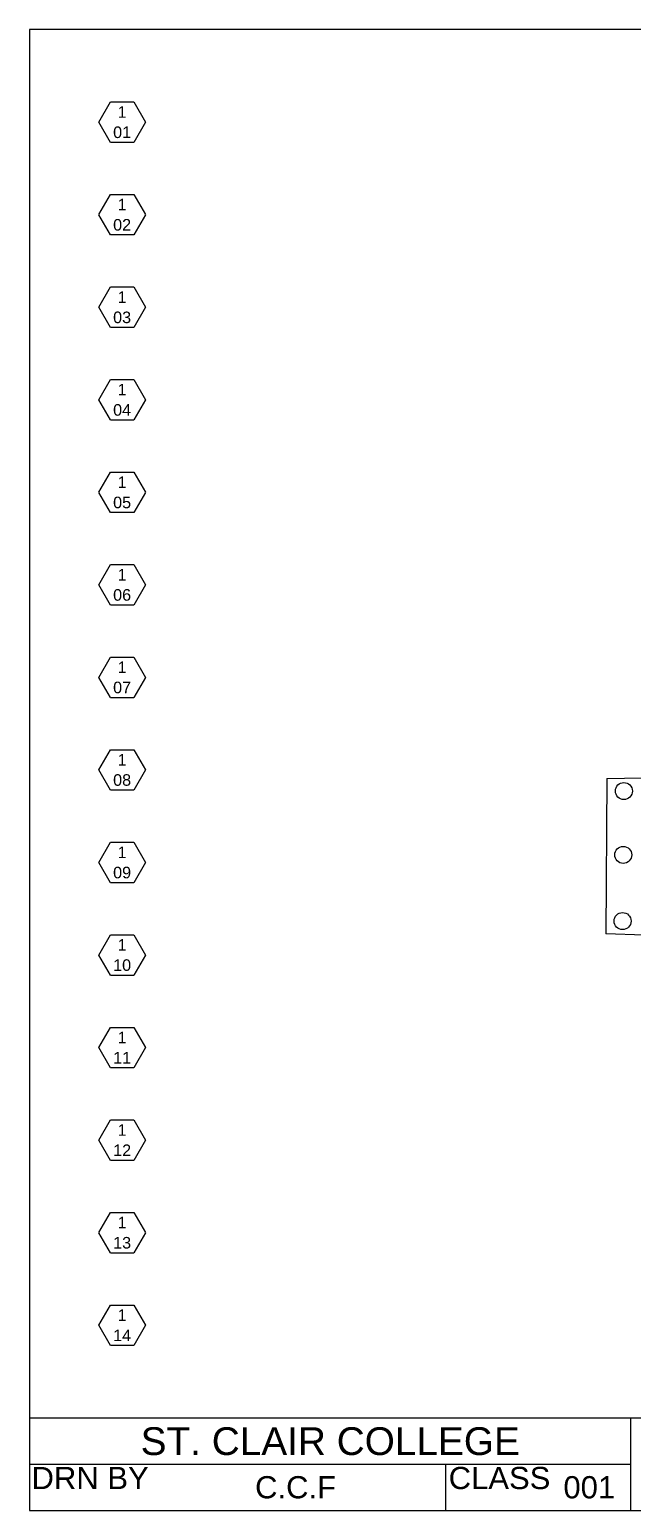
# Model space of a CAD drawing. Header units: inches. Extents: x 0 to 60.9, y -2 to 16.
# Drawn here: x 0 to 6.53, y 0 to 16 of the extents above; entities that cross this region are included whole.
import ezdxf
from ezdxf.enums import TextEntityAlignment as Align

# ---------------------------------------------------------------- set-up
doc = ezdxf.new("R2010")
doc.units = ezdxf.units.IN
doc.header["$MEASUREMENT"] = 0
doc.layers.add('DRAWING SHT', color=7, linetype='Continuous')
doc.styles.add('Annotative', font='arial.ttf')
doc.styles.get("Standard").update_dxf_attribs({"font": 'arial.ttf'})

# ---------------------------------------------------------------- blocks, each defined once
blk = doc.blocks.new('*U3')
at = {"layer": 'DRAWING SHT'}
blk.add_line((-0.126, 0), (0.126, 0), dxfattribs=at)
blk = doc.blocks.new('*U4')
at = {"layer": 'DRAWING SHT', "color": 0, "linetype": 'ByBlock', "lineweight": -2, "transparency": 16777216}
for p, rotation in [((2.856, 3.806), 59.99999999999999), ((3.235, 3.806), 300.0000000000001), ((2.856, 3.587), 120), ((3.235, 3.587), 240), ((3.046, 3.477), 180)]:
    blk.add_blockref('*U3', p, dxfattribs=dict(at, rotation=rotation))
blk.add_blockref('*U3', (3.046, 3.915), dxfattribs=at)
blk = doc.blocks.new('*U5')
at = {"layer": 'DRAWING SHT'}
blk.add_line((-0.126, 0), (0.126, 0), dxfattribs=at)
blk = doc.blocks.new('*U6')
at = {"layer": 'DRAWING SHT', "color": 0, "linetype": 'ByBlock', "lineweight": -2, "transparency": 16777216}
for p, rotation in [((2.856, 3.806), 59.99999999999999), ((3.235, 3.806), 300.0000000000001), ((2.856, 3.587), 120), ((3.235, 3.587), 240), ((3.046, 3.477), 180)]:
    blk.add_blockref('*U5', p, dxfattribs=dict(at, rotation=rotation))
blk.add_blockref('*U5', (3.046, 3.915), dxfattribs=at)
blk = doc.blocks.new('*U7')
at = {"layer": 'DRAWING SHT'}
blk.add_line((-0.126, 0), (0.126, 0), dxfattribs=at)
blk = doc.blocks.new('*U8')
at = {"layer": 'DRAWING SHT', "color": 0, "linetype": 'ByBlock', "lineweight": -2, "transparency": 16777216}
for p, rotation in [((2.856, 3.806), 59.99999999999999), ((3.235, 3.806), 300.0000000000001), ((2.856, 3.587), 120), ((3.235, 3.587), 240), ((3.046, 3.477), 180)]:
    blk.add_blockref('*U7', p, dxfattribs=dict(at, rotation=rotation))
blk.add_blockref('*U7', (3.046, 3.915), dxfattribs=at)
blk = doc.blocks.new('*U9')
at = {"layer": 'DRAWING SHT'}
blk.add_line((-0.126, 0), (0.126, 0), dxfattribs=at)
blk = doc.blocks.new('*U10')
at = {"layer": 'DRAWING SHT', "color": 0, "linetype": 'ByBlock', "lineweight": -2, "transparency": 16777216}
for p, rotation in [((2.856, 3.806), 59.99999999999999), ((3.235, 3.806), 300.0000000000001), ((2.856, 3.587), 120), ((3.235, 3.587), 240), ((3.046, 3.477), 180)]:
    blk.add_blockref('*U9', p, dxfattribs=dict(at, rotation=rotation))
blk.add_blockref('*U9', (3.046, 3.915), dxfattribs=at)
blk = doc.blocks.new('*U11')
at = {"layer": 'DRAWING SHT'}
blk.add_line((-0.126, 0), (0.126, 0), dxfattribs=at)
blk = doc.blocks.new('*U12')
at = {"layer": 'DRAWING SHT', "color": 0, "linetype": 'ByBlock', "lineweight": -2, "transparency": 16777216}
for p, rotation in [((2.856, 3.806), 59.99999999999999), ((3.235, 3.806), 300.0000000000001), ((2.856, 3.587), 120), ((3.235, 3.587), 240), ((3.046, 3.477), 180)]:
    blk.add_blockref('*U11', p, dxfattribs=dict(at, rotation=rotation))
blk.add_blockref('*U11', (3.046, 3.915), dxfattribs=at)
blk = doc.blocks.new('*U13')
at = {"layer": 'DRAWING SHT'}
blk.add_line((-0.126, 0), (0.126, 0), dxfattribs=at)
blk = doc.blocks.new('*U14')
at = {"layer": 'DRAWING SHT', "color": 0, "linetype": 'ByBlock', "lineweight": -2, "transparency": 16777216}
for p, rotation in [((2.856, 3.806), 59.99999999999999), ((3.235, 3.806), 300.0000000000001), ((2.856, 3.587), 120), ((3.235, 3.587), 240), ((3.046, 3.477), 180)]:
    blk.add_blockref('*U13', p, dxfattribs=dict(at, rotation=rotation))
blk.add_blockref('*U13', (3.046, 3.915), dxfattribs=at)
blk = doc.blocks.new('*U15')
at = {"layer": 'DRAWING SHT'}
blk.add_line((-0.126, 0), (0.126, 0), dxfattribs=at)
blk = doc.blocks.new('*U16')
at = {"layer": 'DRAWING SHT', "color": 0, "linetype": 'ByBlock', "lineweight": -2, "transparency": 16777216}
for p, rotation in [((2.856, 3.806), 59.99999999999999), ((3.235, 3.806), 300.0000000000001), ((2.856, 3.587), 120), ((3.235, 3.587), 240), ((3.046, 3.477), 180)]:
    blk.add_blockref('*U15', p, dxfattribs=dict(at, rotation=rotation))
blk.add_blockref('*U15', (3.046, 3.915), dxfattribs=at)
blk = doc.blocks.new('*U17')
at = {"layer": 'DRAWING SHT'}
blk.add_line((-0.126, 0), (0.126, 0), dxfattribs=at)
blk = doc.blocks.new('*U18')
at = {"layer": 'DRAWING SHT', "color": 0, "linetype": 'ByBlock', "lineweight": -2, "transparency": 16777216}
for p, rotation in [((2.856, 3.806), 59.99999999999999), ((3.235, 3.806), 300.0000000000001), ((2.856, 3.587), 120), ((3.235, 3.587), 240), ((3.046, 3.477), 180)]:
    blk.add_blockref('*U17', p, dxfattribs=dict(at, rotation=rotation))
blk.add_blockref('*U17', (3.046, 3.915), dxfattribs=at)
blk = doc.blocks.new('*U19')
at = {"layer": 'DRAWING SHT'}
blk.add_line((-0.126, 0), (0.126, 0), dxfattribs=at)
blk = doc.blocks.new('*U20')
at = {"layer": 'DRAWING SHT', "color": 0, "linetype": 'ByBlock', "lineweight": -2, "transparency": 16777216}
for p, rotation in [((2.856, 3.806), 59.99999999999999), ((3.235, 3.806), 300.0000000000001), ((2.856, 3.587), 120), ((3.235, 3.587), 240), ((3.046, 3.477), 180)]:
    blk.add_blockref('*U19', p, dxfattribs=dict(at, rotation=rotation))
blk.add_blockref('*U19', (3.046, 3.915), dxfattribs=at)
blk = doc.blocks.new('*U21')
at = {"layer": 'DRAWING SHT'}
blk.add_line((-0.126, 0), (0.126, 0), dxfattribs=at)
blk = doc.blocks.new('*U22')
at = {"layer": 'DRAWING SHT', "color": 0, "linetype": 'ByBlock', "lineweight": -2, "transparency": 16777216}
for p, rotation in [((2.856, 3.806), 59.99999999999999), ((3.235, 3.806), 300.0000000000001), ((2.856, 3.587), 120), ((3.235, 3.587), 240), ((3.046, 3.477), 180)]:
    blk.add_blockref('*U21', p, dxfattribs=dict(at, rotation=rotation))
blk.add_blockref('*U21', (3.046, 3.915), dxfattribs=at)
blk = doc.blocks.new('*U23')
at = {"layer": 'DRAWING SHT'}
blk.add_line((-0.126, 0), (0.126, 0), dxfattribs=at)
blk = doc.blocks.new('*U24')
at = {"layer": 'DRAWING SHT', "color": 0, "linetype": 'ByBlock', "lineweight": -2, "transparency": 16777216}
for p, rotation in [((2.856, 3.806), 59.99999999999999), ((3.235, 3.806), 300.0000000000001), ((2.856, 3.587), 120), ((3.235, 3.587), 240), ((3.046, 3.477), 180)]:
    blk.add_blockref('*U23', p, dxfattribs=dict(at, rotation=rotation))
blk.add_blockref('*U23', (3.046, 3.915), dxfattribs=at)
blk = doc.blocks.new('*U25')
at = {"layer": 'DRAWING SHT'}
blk.add_line((-0.126, 0), (0.126, 0), dxfattribs=at)
blk = doc.blocks.new('*U26')
at = {"layer": 'DRAWING SHT', "color": 0, "linetype": 'ByBlock', "lineweight": -2, "transparency": 16777216}
for p, rotation in [((2.856, 3.806), 59.99999999999999), ((3.235, 3.806), 300.0000000000001), ((2.856, 3.587), 120), ((3.235, 3.587), 240), ((3.046, 3.477), 180)]:
    blk.add_blockref('*U25', p, dxfattribs=dict(at, rotation=rotation))
blk.add_blockref('*U25', (3.046, 3.915), dxfattribs=at)
blk = doc.blocks.new('*U27')
at = {"layer": 'DRAWING SHT'}
blk.add_line((-0.126, 0), (0.126, 0), dxfattribs=at)
blk = doc.blocks.new('*U28')
at = {"layer": 'DRAWING SHT', "color": 0, "linetype": 'ByBlock', "lineweight": -2, "transparency": 16777216}
for p, rotation in [((2.856, 3.806), 59.99999999999999), ((3.235, 3.806), 300.0000000000001), ((2.856, 3.587), 120), ((3.235, 3.587), 240), ((3.046, 3.477), 180)]:
    blk.add_blockref('*U27', p, dxfattribs=dict(at, rotation=rotation))
blk.add_blockref('*U27', (3.046, 3.915), dxfattribs=at)
blk = doc.blocks.new('*U29')
at = {"layer": 'DRAWING SHT'}
blk.add_line((-0.126, 0), (0.126, 0), dxfattribs=at)
blk = doc.blocks.new('*U30')
at = {"layer": 'DRAWING SHT', "color": 0, "linetype": 'ByBlock', "lineweight": -2, "transparency": 16777216}
for p, rotation in [((2.856, 3.806), 59.99999999999999), ((3.235, 3.806), 300.0000000000001), ((2.856, 3.587), 120), ((3.235, 3.587), 240), ((3.046, 3.477), 180)]:
    blk.add_blockref('*U29', p, dxfattribs=dict(at, rotation=rotation))
blk.add_blockref('*U29', (3.046, 3.915), dxfattribs=at)
blk = doc.blocks.new('Electrical Border')
at = {"layer": 'DRAWING SHT'}
for p, q in [((0, 16), (0, 15)), ((0, 1), (21, 1)), ((6.5, 0), (6.5, 1)), ((0, 0.5), (6.5, 0.5)), ((4.5, 0), (4.5, 0.5))]:
    blk.add_line(p, q, dxfattribs=at)
blk.add_lwpolyline([(0, 0), (21, 0), (21, 16), (0, 16)], close=True, dxfattribs=at)
for name, p in [('*U4', (-2.046, 11.304)), ('*U6', (-2.046, 10.304)), ('*U8', (-2.046, 9.304)), ('*U10', (-2.046, 8.304)), ('*U12', (-2.046, 7.304)), ('*U14', (-2.046, 6.304)), ('*U16', (-2.046, 5.304)), ('*U18', (-2.046, 4.304)), ('*U20', (-2.046, 3.304)), ('*U22', (-2.046, 2.304)), ('*U24', (-2.046, 1.304)), ('*U26', (-2.046, 0.304)), ('*U28', (-2.046, -0.696)), ('*U30', (-2.046, -1.696))]:
    blk.add_blockref(name, p, dxfattribs=at)
for s, width, gutter_width, heights, insert, char_height, attachment_point in [('1', 0.20061, 1, [0.247], (1, 15.11), 0.125, 5), ('01', 0.20061, 1, [0.247], (1, 14.89), 0.125, 5), ('1', 0.20061, 1, [0.247], (1, 14.11), 0.125, 5), ('02', 0.20061, 1, [0.247], (1, 13.89), 0.125, 5), ('1', 0.20061, 1, [0.247], (1, 13.11), 0.125, 5), ('03', 0.20061, 1, [0.247], (1, 12.89), 0.125, 5), ('1', 0.20061, 1, [0.247], (1, 12.11), 0.125, 5), ('04', 0.20061, 1, [0.247], (1, 11.89), 0.125, 5), ('1', 0.20061, 1, [0.247], (1, 11.11), 0.125, 5), ('05', 0.20061, 1, [0.247], (1, 10.89), 0.125, 5), ('1', 0.20061, 1, [0.247], (1, 10.11), 0.125, 5), ('06', 0.20061, 1, [0.247], (1, 9.891), 0.125, 5), ('1', 0.20061, 1, [0.247], (1, 9.11), 0.125, 5), ('07', 0.20061, 1, [0.247], (1, 8.891), 0.125, 5), ('1', 0.20061, 1, [0.247], (1, 8.11), 0.125, 5), ('08', 0.20061, 1, [0.247], (1, 7.891), 0.125, 5), ('1', 0.20061, 1, [0.247], (1, 7.11), 0.125, 5), ('09', 0.20061, 1, [0.247], (1, 6.891), 0.125, 5), ('1', 0.20061, 1, [0.247], (1, 6.11), 0.125, 5), ('10', 0.20061, 1, [0.247], (1, 5.891), 0.125, 5), ('1', 0.20061, 1, [0.247], (1, 5.11), 0.125, 5), ('11', 0.20061, 1, [0.247], (1, 4.891), 0.125, 5), ('1', 0.20061, 1, [0.247], (1, 4.11), 0.125, 5), ('12', 0.20061, 1, [0.247], (1, 3.891), 0.125, 5), ('1', 0.20061, 1, [0.247], (1, 3.11), 0.125, 5), ('13', 0.20061, 1, [0.247], (1, 2.891), 0.125, 5), ('1', 0.20061, 1, [0.247], (1, 2.11), 0.125, 5), ('14', 0.20061, 1, [0.247], (1, 1.891), 0.125, 5), ('ST. CLAIR COLLEGE', 6.5, 2, [0.493], (3.25, 0.746), 0.3, 5), ('DRN BY', 4.5, 2, [0.38], (0.021, 0.47), 0.24, 1)]:
    blk.add_mtext_dynamic_manual_height_columns(s, width=width, gutter_width=gutter_width, heights=heights, dxfattribs=dict(at, insert=insert, char_height=char_height, attachment_point=attachment_point))
at = {"layer": 'DRAWING SHT', "insert": (4.53, 0.47), "char_height": 0.24, "width": 2, "attachment_point": 1, "style": 'Annotative'}
blk.add_mtext('CLASS', dxfattribs=at)
at = {"layer": 'DRAWING SHT'}
for tag, p in [('DATE', (18.75, 0.75)), ('DRN_BY', (2.875, 0.25)), ('CLS', (6.05, 0.25)), ('SCALE', (18.85, 0.25)), ('SHT', (20.375, 0.25))]:
    blk.add_attdef(tag, text='', height=0.24, dxfattribs=at).set_placement(p, align=Align.MIDDLE_CENTER)
at = {"layer": 'DRAWING SHT', "lineweight": 30, "flags": 104}
blk.add_attdef('TITLE', text='', height=0.24, dxfattribs=at).set_placement((7.75, 0.5), align=Align.MIDDLE_LEFT)

msp = doc.modelspace()

# ---------------------------------------------------------------- linework, layer by layer
for p, q in [((6.238, 7.909), (6.227, 6.229)), ((6.238, 7.909), (6.621, 7.917)), ((6.642, 6.215), (6.227, 6.229))]:
    msp.add_line(p, q)
for centre in [(6.424, 7.773), (6.417, 7.083), (6.41, 6.368)]:
    msp.add_circle(centre, 0.0919)

# ---------------------------------------------------------------- block references
ref = msp.add_blockref('Electrical Border', (0, 0))
ref.add_attrib('DRN_BY', 'C.C.F', dxfattribs={"layer": 'DRAWING SHT', "height": 0.24}).set_placement((2.875, 0.25), align=Align.MIDDLE_CENTER)
ref.add_attrib('CLS', '001', dxfattribs={"layer": 'DRAWING SHT', "height": 0.24}).set_placement((6.05, 0.25), align=Align.MIDDLE_CENTER)

doc.saveas('drawing.dxf')
